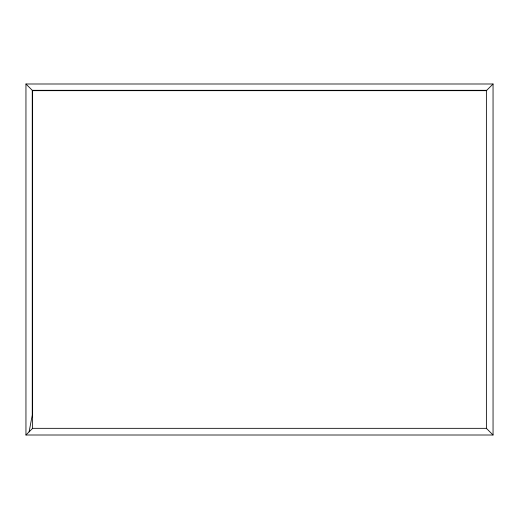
<?xml version="1.0" encoding="UTF-8"?>
<svg xmlns="http://www.w3.org/2000/svg" width="519" height="519" viewBox="0 0 519 519"><rect width="100%" height="100%" fill="white"/><g stroke="black" fill="none" stroke-linecap="round" stroke-linejoin="round"><path stroke-width="0.78" d="M29.109 431.847L32.262 415.07L32.262 90.312L25.95 83.994L25.95 435.006L493.05 435.006L493.05 83.994L25.95 83.994M25.95 435.006L32.619 428.331L486.381 428.331L493.05 435.006M32.619 428.331L32.619 90.669L486.381 90.669L493.05 83.994M32.262 90.312L486.738 90.312M486.381 90.669L486.381 428.331"/></g></svg>
